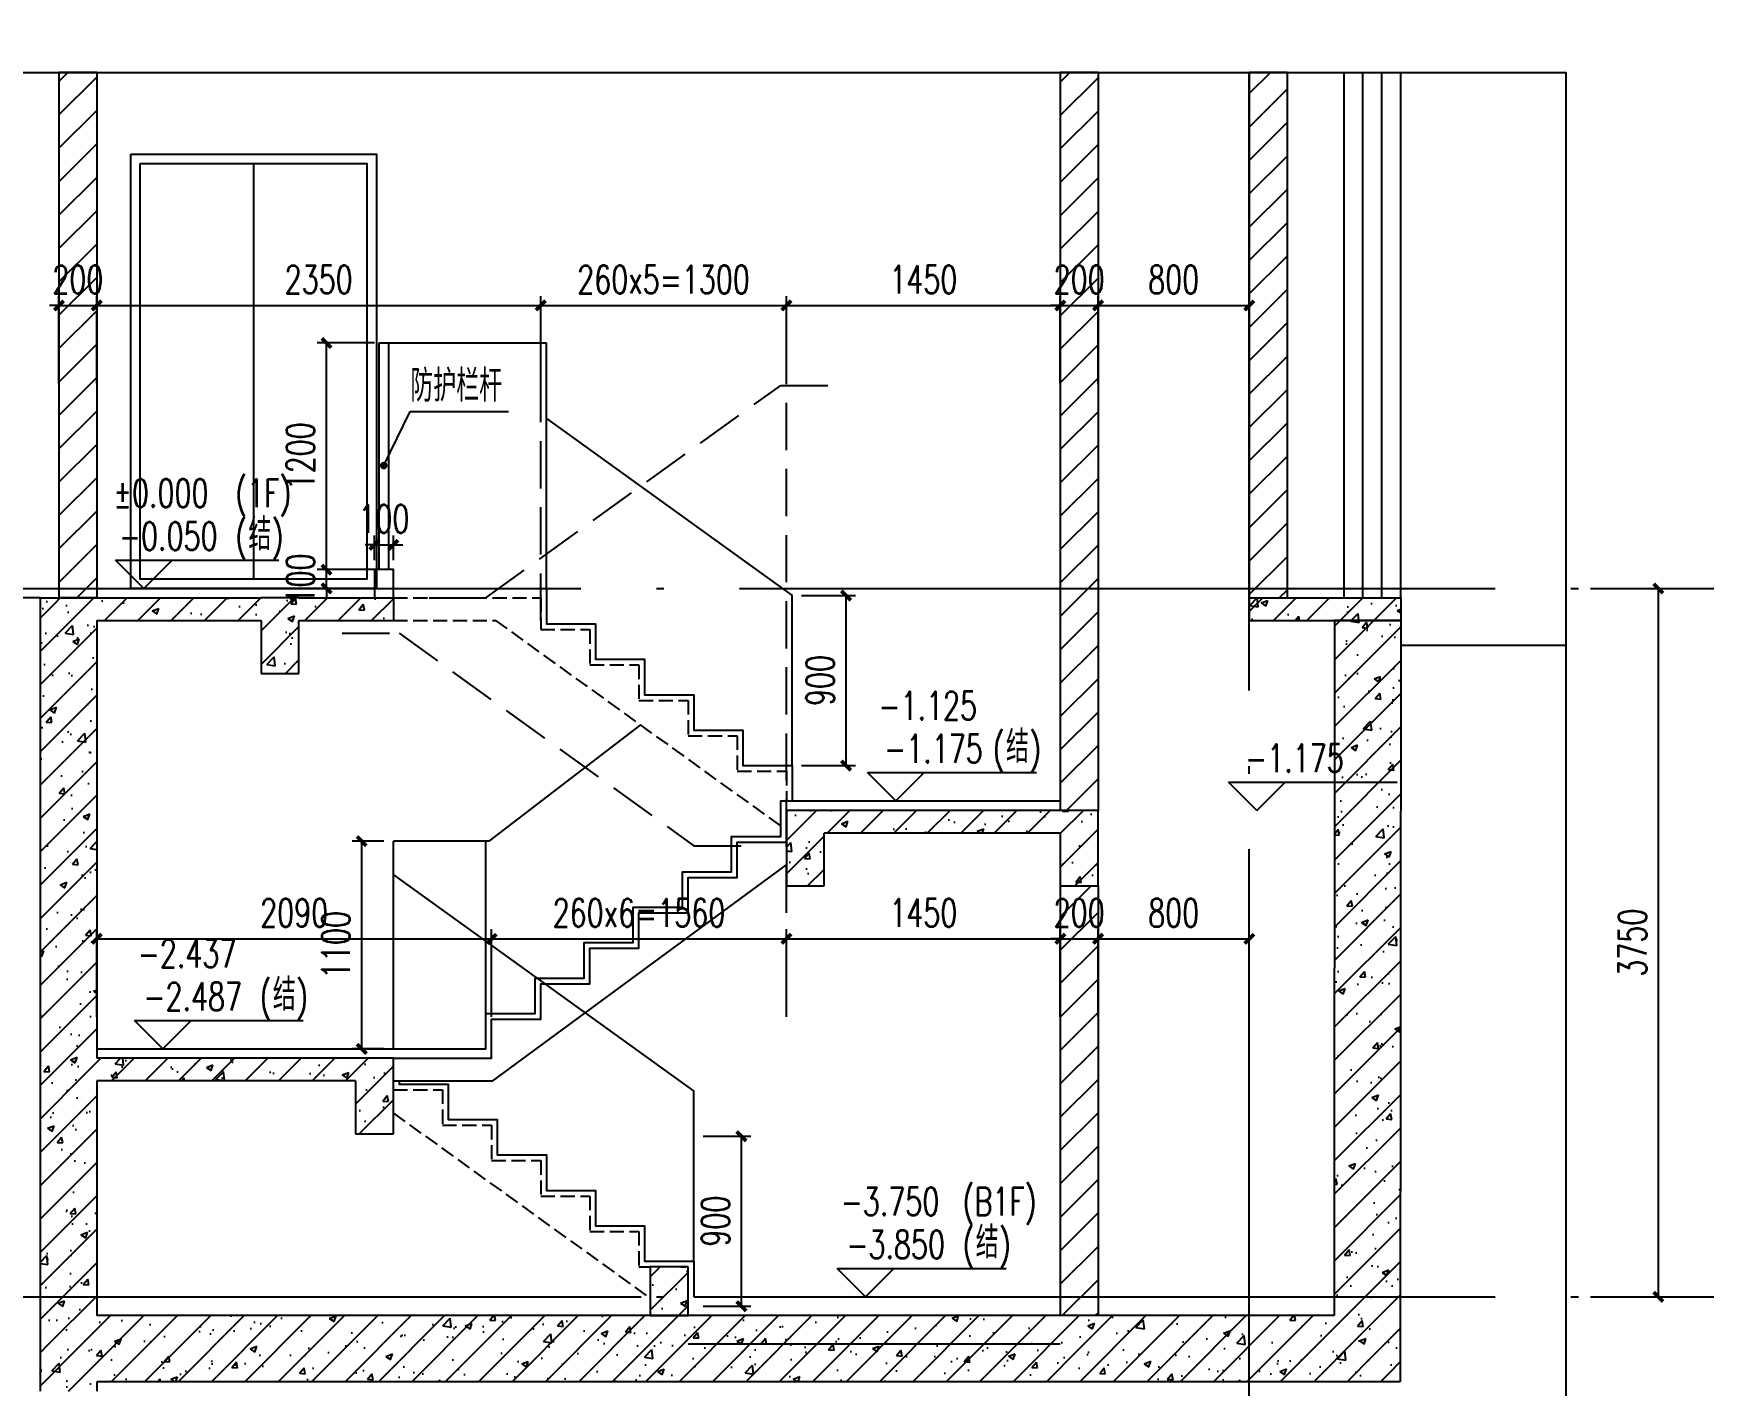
# Model space of a CAD drawing. Extents: x -222544 to -13848, y -31368 to 85559.
# Drawn here: x -31005 to -22165, y -27078 to -19918 of the extents above; entities that cross this region are included whole.
import ezdxf
from ezdxf.xclip import XClip

# ---------------------------------------------------------------- set-up
doc = ezdxf.new("R2010")
doc.units = 0
doc.header["$LTSCALE"] = 1000
doc.header["$MEASUREMENT"] = 0
doc.header["$XCLIPFRAME"] = 0
for name, pattern in [('10平面$0$DASH', [0.35, 0.25, -0.1]), ('10平面$0$DOTE', [2.42, 2, -0.2, 0.02, -0.2]), ('DASH', [0.35, 0.25, -0.1]), ('DOTE', [2.42, 2, -0.2, 0.02, -0.2])]:
    doc.linetypes.add(name, pattern=pattern)
doc.layers.get('Defpoints').update_dxf_attribs({"color": 210})
for name, color, linetype in [('10平面$0$A-AXIS-DOTE', 14, '10平面$0$DOTE'), ('10平面$0$A-AXIS-DP', 126, 'Continuous'), ('10平面$0$A-HATCH-2', 251, 'Continuous'), ('10平面$0$AS-WALL', 40, 'Continuous'), ('A-AXIS-D', 1, 'Continuous'), ('A-AXIS-DOTE', 14, 'DOTE'), ('A-AXIS-DP', 126, 'Continuous'), ('A-COLS', 6, 'Continuous'), ('A-HATCH-2', 251, 'Continuous'), ('A-HRAIL', 173, 'Continuous'), ('A-SFCE', 30, 'Continuous'), ('A-WINDOW', 140, 'Continuous'), ('AS-COLN', 6, 'Continuous'), ('AS-WALL', 40, 'Continuous'), ('DIM_ELEV', 3, 'Continuous'), ('DIM_SYMB', 3, 'Continuous'), ('PUB_HATCH', 8, 'Continuous'), ('PUB_TEXT', 7, 'Continuous'), ('S_STAIR', 9, 'Continuous'), ('建-墙-填充', 8, 'Continuous')]:
    doc.layers.add(name, color=color, linetype=linetype)
doc.styles.add('_TCH_DIM', font='SIMPLEX', dxfattribs={"bigfont": 'GBCBIG'})
doc.styles.add('_TCH_DIM_T3', font='SIMPLEX', dxfattribs={"width": 0.705882, "bigfont": 'GBCBIG'})
doc.dimstyles.new('_TCH_ARCH&&50', dxfattribs={"dimtxt": 148.75, "dimasz": 50, "dimexe": 50, "dimexo": 50, "dimgap": 63.125, "dimtad": 1, "dimdec": 0, "dimzin": 0, "dimdsep": 46, "dimtxsty": '_TCH_DIM_T3', "dimblk": 'ARCHTICK', "dimcen": 0.09, "dimclrt": 7, "dimazin": 2, "dimtfac": 1, "dimtdec": 0, "dimtix": 1, "dimtmove": 2, "dimatfit": 3, "dimfxl": 0, "dimtolj": 1, "dimtzin": 0, "dimarcsym": 0})
pattern_1 = [(45, (0, 0), (-88.38835, 88.38835), []), (50, (0, 0), (358.63, -31.376), [37.5, -412.5]), (355, (0, 0), (-69.3757, 376.096), [30, -330]), (100.4514, (29.9, -2.6), (289.2547, 344.7198), [31.87, -350.571]), (46.1842, (0, 100), (533.6205, -82.7595), [56.25, -618.75]), (96.6356, (44.47, 93.1), (467.3314, 487.059), [47.805, -525.8565]), (351.1842, (0, 100), (467.331, 487.059), [45, -495]), (21, (50, 75), (298.4535, -201.3094), [37.5, -412.5]), (326, (50, 75), (121.6577, 362.575), [30, -330]), (71.4514, (74.87, 58.22), (420.1113, 161.2652), [31.87, -350.571]), (37.5, (0, 0), (6.07993, 166.44693), [0, -326, 0, -335, 0, -331.25]), (7.5, (0, 0), (131.5348, 197.20586), [0, -191, 0, -318.5, 0, -126.25]), (327.5, (-111.5, 0), (266.9112, -11.27744), [0, -125, 0, -390, 0, -517.5]), (317.5, (-161.5, 0), (291.5931, 50.0525), [0, -162.5, 0, -259, 0, -367.5])]
pattern_2 = [(45, (0, 89.76), (-88.3884, 88.3884), [])]

# ---------------------------------------------------------------- blocks, each defined once
blk = doc.blocks.new('10平面$0$dote')
at = {"layer": '10平面$0$A-AXIS-DOTE'}
blk.add_line((-6217.8, -68993.9), (-6217.8, 36662.3), dxfattribs=at)
blk = doc.blocks.new('10平面$0$3243243')
at = {"layer": '10平面$0$A-HATCH-2', "linetype": '10平面$0$DASH'}
for p, q in [((-226604.2, 741520), (-226604.2, 832220)), ((-226104.2, 741520), (-226104.2, 832220))]:
    blk.add_line(p, q, dxfattribs=at)
blk = doc.blocks.new('10平面')
at = {"layer": '10平面$0$A-AXIS-DP'}
blk.add_blockref('10平面$0$3243243', (0, 0), dxfattribs=at)
at = {"layer": '10平面$0$AS-WALL'}
blk.add_blockref('10平面$0$dote', (-220736.4, 804820), dxfattribs=at)
blk = doc.blocks.new('w43243')
at = {"layer": 'A-HATCH-2'}
blk.add_line((41219.5, -27266.1), (41219.5, -29466.1), dxfattribs=at)
for points in [[(40569.5, -27216.1), (41869.5, -27216.1), (41869.5, -29516.1), (40569.5, -29516.1)], [(40619.5, -27266.1), (41819.5, -27266.1), (41819.5, -29466.1), (40619.5, -29466.1)]]:
    blk.add_lwpolyline(points, close=True, dxfattribs=at)
blk = doc.blocks.new('_ArchTick')
at = {"color": 0, "linetype": 'ByBlock', "const_width": 0.4}
blk.add_lwpolyline([(-0.5, -0.5), (0.5, 0.5)], dxfattribs=at)
blk = doc.blocks.new('*D212')
at = {"layer": 'A-AXIS-DP', "color": 0, "lineweight": -2, "transparency": 16777216}
for p, q in [((-29199.5, -22625.9), (-29249.5, -22625.9)), ((-29199.5, -22707.1), (-29199.5, -22575.9)), ((-29199.5, -22625.9), (-29099.5, -22625.9)), ((-29099.5, -22707.1), (-29099.5, -22575.9)), ((-29099.5, -22625.9), (-29049.5, -22625.9))]:
    blk.add_line(p, q, dxfattribs=at)
at = {"layer": 'Defpoints', "color": 0, "transparency": 16777216}
for p in [(-29099.5, -22625.9), (-29199.5, -22757.1), (-29099.5, -22757.1)]:
    blk.add_point(p, dxfattribs=at)
at = {"layer": 'A-AXIS-DP', "color": 0, "lineweight": -2, "transparency": 16777216, "xscale": 50, "yscale": 50, "zscale": 50}
blk.add_blockref('_ArchTick', (-29199.5, -22625.9), dxfattribs=at)
at = {"layer": 'A-AXIS-DP', "color": 0, "lineweight": -2, "transparency": 16777216, "xscale": 50, "yscale": 50, "zscale": 50, "rotation": 180}
blk.add_blockref('_ArchTick', (-29099.5, -22625.9), dxfattribs=at)
at = {"layer": 'A-AXIS-DP', "color": 7, "transparency": 16777216, "insert": (-29149.5, -22488.4), "char_height": 148.75, "attachment_point": 5, "style": '_TCH_DIM_T3'}
blk.add_mtext('\\A1;100', dxfattribs=at)
blk = doc.blocks.new('*D213')
at = {"layer": 'A-AXIS-DP', "color": 0, "lineweight": -2, "transparency": 16777216}
for p, q in [((-29453.1, -22757.1), (-29453.1, -22707.1)), ((-29199.5, -22757.1), (-29503.1, -22757.1)), ((-29453.1, -22857.1), (-29453.1, -22757.1)), ((-29199.5, -22857.1), (-29503.1, -22857.1)), ((-29453.1, -22857.1), (-29453.1, -22907.1))]:
    blk.add_line(p, q, dxfattribs=at)
at = {"layer": 'Defpoints', "color": 0, "transparency": 16777216}
for p in [(-29453.1, -22757.1), (-29149.5, -22757.1), (-29149.5, -22857.1)]:
    blk.add_point(p, dxfattribs=at)
at = {"layer": 'A-AXIS-DP', "color": 0, "lineweight": -2, "transparency": 16777216, "xscale": 50, "yscale": 50, "zscale": 50}
for p, rotation in [((-29453.1, -22757.1), 270), ((-29453.1, -22857.1), 90)]:
    blk.add_blockref('_ArchTick', p, dxfattribs=dict(at, rotation=rotation))
at = {"layer": 'A-AXIS-DP', "color": 7, "transparency": 16777216, "insert": (-29590.6, -22807.1), "char_height": 148.75, "attachment_point": 5, "rotation": 90, "style": '_TCH_DIM_T3'}
blk.add_mtext('\\A1;100', dxfattribs=at)
blk = doc.blocks.new('*D214')
at = {"layer": 'A-AXIS-DP', "color": 0, "lineweight": -2, "transparency": 16777216}
for p, q in [((-29199.5, -21557.1), (-29503.1, -21557.1)), ((-29453.1, -22757.1), (-29453.1, -21557.1)), ((-29199.5, -22757.1), (-29503.1, -22757.1))]:
    blk.add_line(p, q, dxfattribs=at)
at = {"layer": 'Defpoints', "color": 0, "transparency": 16777216}
for p in [(-29453.1, -21557.1), (-29149.5, -21557.1), (-29149.5, -22757.1)]:
    blk.add_point(p, dxfattribs=at)
at = {"layer": 'A-AXIS-DP', "color": 0, "lineweight": -2, "transparency": 16777216, "xscale": 50, "yscale": 50, "zscale": 50}
for p, rotation in [((-29453.1, -21557.1), 90), ((-29453.1, -22757.1), 270)]:
    blk.add_blockref('_ArchTick', p, dxfattribs=dict(at, rotation=rotation))
at = {"layer": 'A-AXIS-DP', "color": 7, "transparency": 16777216, "insert": (-29590.6, -22157.1), "char_height": 148.75, "attachment_point": 5, "rotation": 90, "style": '_TCH_DIM_T3'}
blk.add_mtext('\\A1;1200', dxfattribs=at)
blk = doc.blocks.new('*D527')
at = {"layer": 'A-AXIS-D', "color": 0, "lineweight": -2, "transparency": 16777216}
for p, q in [((-22763.3, -22857.1), (-22354.3, -22857.1)), ((-22404.3, -26607.1), (-22404.3, -22857.1)), ((-22763.3, -26607.1), (-22354.3, -26607.1))]:
    blk.add_line(p, q, dxfattribs=at)
at = {"layer": 'Defpoints', "color": 0, "transparency": 16777216}
for p in [(-22813.3, -22857.1), (-22404.3, -22857.1), (-22813.3, -26607.1)]:
    blk.add_point(p, dxfattribs=at)
at = {"layer": 'A-AXIS-D', "color": 0, "lineweight": -2, "transparency": 16777216, "xscale": 50, "yscale": 50, "zscale": 50}
for p, rotation in [((-22404.3, -22857.1), 90), ((-22404.3, -26607.1), 270)]:
    blk.add_blockref('_ArchTick', p, dxfattribs=dict(at, rotation=rotation))
at = {"layer": 'A-AXIS-D', "color": 7, "transparency": 16777216, "insert": (-22541.8, -24732.1), "char_height": 148.75, "attachment_point": 5, "rotation": 90, "style": '_TCH_DIM_T3'}
blk.add_mtext('\\A1;3750', dxfattribs=at)
blk = doc.blocks.new('*D534')
at = {"layer": 'A-AXIS-DP', "color": 0, "lineweight": -2, "transparency": 16777216}
for p, q in [((-26939.5, -22894.6), (-26653.4, -22894.6)), ((-26703.4, -23794.6), (-26703.4, -22894.6)), ((-26939.5, -23794.6), (-26653.4, -23794.6))]:
    blk.add_line(p, q, dxfattribs=at)
at = {"layer": 'Defpoints', "color": 0, "transparency": 16777216}
for p in [(-26989.5, -22894.6), (-26703.4, -22894.6), (-26989.5, -23794.6)]:
    blk.add_point(p, dxfattribs=at)
at = {"layer": 'A-AXIS-DP', "color": 0, "lineweight": -2, "transparency": 16777216, "xscale": 50, "yscale": 50, "zscale": 50}
for p, rotation in [((-26703.4, -22894.6), 90), ((-26703.4, -23794.6), 270)]:
    blk.add_blockref('_ArchTick', p, dxfattribs=dict(at, rotation=rotation))
at = {"layer": 'A-AXIS-DP', "color": 7, "transparency": 16777216, "insert": (-26840.9, -23344.6), "char_height": 148.75, "attachment_point": 5, "rotation": 90, "style": '_TCH_DIM_T3'}
blk.add_mtext('\\A1;900', dxfattribs=at)
blk = doc.blocks.new('*D535')
at = {"layer": 'A-AXIS-DP', "color": 0, "lineweight": -2, "transparency": 16777216}
for p, q in [((-29149.5, -24194.6), (-29316.8, -24194.6)), ((-29266.8, -25294.6), (-29266.8, -24194.6)), ((-29149.5, -25294.6), (-29316.8, -25294.6))]:
    blk.add_line(p, q, dxfattribs=at)
at = {"layer": 'Defpoints', "color": 0, "transparency": 16777216}
for p in [(-29266.8, -24194.6), (-29099.5, -24194.6), (-29099.5, -25294.6)]:
    blk.add_point(p, dxfattribs=at)
at = {"layer": 'A-AXIS-DP', "color": 0, "lineweight": -2, "transparency": 16777216, "xscale": 50, "yscale": 50, "zscale": 50}
for p, rotation in [((-29266.8, -24194.6), 90), ((-29266.8, -25294.6), 270)]:
    blk.add_blockref('_ArchTick', p, dxfattribs=dict(at, rotation=rotation))
at = {"layer": 'A-AXIS-DP', "color": 7, "transparency": 16777216, "insert": (-29404.3, -24744.6), "char_height": 148.75, "attachment_point": 5, "rotation": 90, "style": '_TCH_DIM_T3'}
blk.add_mtext('\\A1;1100', dxfattribs=at)
blk = doc.blocks.new('*D536')
at = {"layer": 'A-AXIS-DP', "color": 0, "lineweight": -2, "transparency": 16777216}
for p, q in [((-27459.5, -25757.1), (-27206.9, -25757.1)), ((-27256.9, -26657.1), (-27256.9, -25757.1)), ((-27459.5, -26657.1), (-27206.9, -26657.1))]:
    blk.add_line(p, q, dxfattribs=at)
at = {"layer": 'Defpoints', "color": 0, "transparency": 16777216}
for p in [(-27509.5, -25757.1), (-27256.9, -25757.1), (-27509.5, -26657.1)]:
    blk.add_point(p, dxfattribs=at)
at = {"layer": 'A-AXIS-DP', "color": 0, "lineweight": -2, "transparency": 16777216, "xscale": 50, "yscale": 50, "zscale": 50}
for p, rotation in [((-27256.9, -25757.1), 90), ((-27256.9, -26657.1), 270)]:
    blk.add_blockref('_ArchTick', p, dxfattribs=dict(at, rotation=rotation))
at = {"layer": 'A-AXIS-DP', "color": 7, "transparency": 16777216, "insert": (-27394.4, -26207.1), "char_height": 148.75, "attachment_point": 5, "rotation": 90, "style": '_TCH_DIM_T3'}
blk.add_mtext('\\A1;900', dxfattribs=at)
blk = doc.blocks.new('*D542')
at = {"layer": 'A-AXIS-DP', "color": 0, "lineweight": -2, "transparency": 16777216}
for p, q in [((-25369.5, -25125), (-25369.5, -24661.8)), ((-24569.5, -25125), (-24569.5, -24661.8)), ((-25369.5, -24711.8), (-24569.5, -24711.8))]:
    blk.add_line(p, q, dxfattribs=at)
at = {"layer": 'Defpoints', "color": 0, "transparency": 16777216}
for p in [(-24569.5, -24711.8), (-25369.5, -25175), (-24569.5, -25175)]:
    blk.add_point(p, dxfattribs=at)
at = {"layer": 'A-AXIS-DP', "color": 0, "lineweight": -2, "transparency": 16777216, "xscale": 50, "yscale": 50, "zscale": 50, "rotation": 180}
blk.add_blockref('_ArchTick', (-25369.5, -24711.8), dxfattribs=at)
at = {"layer": 'A-AXIS-DP', "color": 0, "lineweight": -2, "transparency": 16777216, "xscale": 50, "yscale": 50, "zscale": 50}
blk.add_blockref('_ArchTick', (-24569.5, -24711.8), dxfattribs=at)
at = {"layer": 'A-AXIS-DP', "color": 7, "transparency": 16777216, "insert": (-24969.5, -24574.3), "char_height": 148.75, "attachment_point": 5, "style": '_TCH_DIM_T3'}
blk.add_mtext('\\A1;800', dxfattribs=at)
blk = doc.blocks.new('*D543')
at = {"layer": 'A-AXIS-DP', "color": 0, "lineweight": -2, "transparency": 16777216}
for p, q in [((-25569.5, -25125), (-25569.5, -24661.8)), ((-25369.5, -25125), (-25369.5, -24661.8)), ((-25569.5, -24711.8), (-25619.5, -24711.8)), ((-25569.5, -24711.8), (-25369.5, -24711.8)), ((-25369.5, -24711.8), (-25319.5, -24711.8))]:
    blk.add_line(p, q, dxfattribs=at)
at = {"layer": 'Defpoints', "color": 0, "transparency": 16777216}
for p in [(-25369.5, -24711.8), (-25569.5, -25175), (-25369.5, -25175)]:
    blk.add_point(p, dxfattribs=at)
at = {"layer": 'A-AXIS-DP', "color": 0, "lineweight": -2, "transparency": 16777216, "xscale": 50, "yscale": 50, "zscale": 50}
blk.add_blockref('_ArchTick', (-25569.5, -24711.8), dxfattribs=at)
at = {"layer": 'A-AXIS-DP', "color": 0, "lineweight": -2, "transparency": 16777216, "xscale": 50, "yscale": 50, "zscale": 50, "rotation": 180}
blk.add_blockref('_ArchTick', (-25369.5, -24711.8), dxfattribs=at)
at = {"layer": 'A-AXIS-DP', "color": 7, "transparency": 16777216, "insert": (-25469.5, -24574.3), "char_height": 148.75, "attachment_point": 5, "style": '_TCH_DIM_T3'}
blk.add_mtext('\\A1;200', dxfattribs=at)
blk = doc.blocks.new('*D544')
at = {"layer": 'A-AXIS-DP', "color": 0, "lineweight": -2, "transparency": 16777216}
for p, q in [((-27019.5, -25125), (-27019.5, -24661.8)), ((-25569.5, -25125), (-25569.5, -24661.8)), ((-27019.5, -24711.8), (-25569.5, -24711.8))]:
    blk.add_line(p, q, dxfattribs=at)
at = {"layer": 'Defpoints', "color": 0, "transparency": 16777216}
for p in [(-25569.5, -24711.8), (-27019.5, -25175), (-25569.5, -25175)]:
    blk.add_point(p, dxfattribs=at)
at = {"layer": 'A-AXIS-DP', "color": 0, "lineweight": -2, "transparency": 16777216, "xscale": 50, "yscale": 50, "zscale": 50, "rotation": 180}
blk.add_blockref('_ArchTick', (-27019.5, -24711.8), dxfattribs=at)
at = {"layer": 'A-AXIS-DP', "color": 0, "lineweight": -2, "transparency": 16777216, "xscale": 50, "yscale": 50, "zscale": 50}
blk.add_blockref('_ArchTick', (-25569.5, -24711.8), dxfattribs=at)
at = {"layer": 'A-AXIS-DP', "color": 7, "transparency": 16777216, "insert": (-26294.5, -24574.3), "char_height": 148.75, "attachment_point": 5, "style": '_TCH_DIM_T3'}
blk.add_mtext('\\A1;1450', dxfattribs=at)
blk = doc.blocks.new('*D545')
at = {"layer": 'A-AXIS-DP', "color": 0, "lineweight": -2, "transparency": 16777216}
for p, q in [((-28579.5, -25125), (-28579.5, -24661.8)), ((-27019.5, -25125), (-27019.5, -24661.8)), ((-28579.5, -24711.8), (-27019.5, -24711.8))]:
    blk.add_line(p, q, dxfattribs=at)
at = {"layer": 'Defpoints', "color": 0, "transparency": 16777216}
for p in [(-27019.5, -24711.8), (-28579.5, -25175), (-27019.5, -25175)]:
    blk.add_point(p, dxfattribs=at)
at = {"layer": 'A-AXIS-DP', "color": 0, "lineweight": -2, "transparency": 16777216, "xscale": 50, "yscale": 50, "zscale": 50, "rotation": 180}
blk.add_blockref('_ArchTick', (-28579.5, -24711.8), dxfattribs=at)
at = {"layer": 'A-AXIS-DP', "color": 0, "lineweight": -2, "transparency": 16777216, "xscale": 50, "yscale": 50, "zscale": 50}
blk.add_blockref('_ArchTick', (-27019.5, -24711.8), dxfattribs=at)
at = {"layer": 'A-AXIS-DP', "color": 7, "transparency": 16777216, "insert": (-27799.5, -24574.3), "char_height": 148.75, "attachment_point": 5, "style": '_TCH_DIM_T3'}
blk.add_mtext('\\A1;260x6=1560', dxfattribs=at)
blk = doc.blocks.new('*D546')
at = {"layer": 'A-AXIS-DP', "color": 0, "lineweight": -2, "transparency": 16777216}
for p, q in [((-30669.5, -25125), (-30669.5, -24661.8)), ((-28579.5, -25125), (-28579.5, -24661.8)), ((-30669.5, -24711.8), (-28579.5, -24711.8))]:
    blk.add_line(p, q, dxfattribs=at)
at = {"layer": 'Defpoints', "color": 0, "transparency": 16777216}
for p in [(-28579.5, -24711.8), (-30669.5, -25175), (-28579.5, -25175)]:
    blk.add_point(p, dxfattribs=at)
at = {"layer": 'A-AXIS-DP', "color": 0, "lineweight": -2, "transparency": 16777216, "xscale": 50, "yscale": 50, "zscale": 50, "rotation": 180}
blk.add_blockref('_ArchTick', (-30669.5, -24711.8), dxfattribs=at)
at = {"layer": 'A-AXIS-DP', "color": 0, "lineweight": -2, "transparency": 16777216, "xscale": 50, "yscale": 50, "zscale": 50}
blk.add_blockref('_ArchTick', (-28579.5, -24711.8), dxfattribs=at)
at = {"layer": 'A-AXIS-DP', "color": 7, "transparency": 16777216, "insert": (-29624.5, -24574.3), "char_height": 148.75, "attachment_point": 5, "style": '_TCH_DIM_T3'}
blk.add_mtext('\\A1;2090', dxfattribs=at)
blk = doc.blocks.new('*D547')
at = {"layer": 'A-AXIS-DP', "color": 0, "lineweight": -2, "transparency": 16777216}
for p, q in [((-25369.5, -21771.7), (-25369.5, -21308.6)), ((-25369.5, -21358.6), (-24569.5, -21358.6)), ((-24569.5, -21771.7), (-24569.5, -21308.6))]:
    blk.add_line(p, q, dxfattribs=at)
at = {"layer": 'Defpoints', "color": 0, "transparency": 16777216}
for p in [(-24569.5, -21358.6), (-25369.5, -21821.7), (-24569.5, -21821.7)]:
    blk.add_point(p, dxfattribs=at)
at = {"layer": 'A-AXIS-DP', "color": 0, "lineweight": -2, "transparency": 16777216, "xscale": 50, "yscale": 50, "zscale": 50, "rotation": 180}
blk.add_blockref('_ArchTick', (-25369.5, -21358.6), dxfattribs=at)
at = {"layer": 'A-AXIS-DP', "color": 0, "lineweight": -2, "transparency": 16777216, "xscale": 50, "yscale": 50, "zscale": 50}
blk.add_blockref('_ArchTick', (-24569.5, -21358.6), dxfattribs=at)
at = {"layer": 'A-AXIS-DP', "color": 7, "transparency": 16777216, "insert": (-24969.5, -21221.1), "char_height": 148.75, "attachment_point": 5, "style": '_TCH_DIM_T3'}
blk.add_mtext('\\A1;800', dxfattribs=at)
blk = doc.blocks.new('*D548')
at = {"layer": 'A-AXIS-DP', "color": 0, "lineweight": -2, "transparency": 16777216}
for p, q in [((-25569.5, -21358.6), (-25619.5, -21358.6)), ((-25569.5, -21771.7), (-25569.5, -21308.6)), ((-25569.5, -21358.6), (-25369.5, -21358.6)), ((-25369.5, -21771.7), (-25369.5, -21308.6)), ((-25369.5, -21358.6), (-25319.5, -21358.6))]:
    blk.add_line(p, q, dxfattribs=at)
at = {"layer": 'Defpoints', "color": 0, "transparency": 16777216}
for p in [(-25369.5, -21358.6), (-25569.5, -21821.7), (-25369.5, -21821.7)]:
    blk.add_point(p, dxfattribs=at)
at = {"layer": 'A-AXIS-DP', "color": 0, "lineweight": -2, "transparency": 16777216, "xscale": 50, "yscale": 50, "zscale": 50}
blk.add_blockref('_ArchTick', (-25569.5, -21358.6), dxfattribs=at)
at = {"layer": 'A-AXIS-DP', "color": 0, "lineweight": -2, "transparency": 16777216, "xscale": 50, "yscale": 50, "zscale": 50, "rotation": 180}
blk.add_blockref('_ArchTick', (-25369.5, -21358.6), dxfattribs=at)
at = {"layer": 'A-AXIS-DP', "color": 7, "transparency": 16777216, "insert": (-25469.5, -21221.1), "char_height": 148.75, "attachment_point": 5, "style": '_TCH_DIM_T3'}
blk.add_mtext('\\A1;200', dxfattribs=at)
blk = doc.blocks.new('*D549')
at = {"layer": 'A-AXIS-DP', "color": 0, "lineweight": -2, "transparency": 16777216}
for p, q in [((-27019.5, -21771.7), (-27019.5, -21308.6)), ((-27019.5, -21358.6), (-25569.5, -21358.6)), ((-25569.5, -21771.7), (-25569.5, -21308.6))]:
    blk.add_line(p, q, dxfattribs=at)
at = {"layer": 'Defpoints', "color": 0, "transparency": 16777216}
for p in [(-25569.5, -21358.6), (-27019.5, -21821.7), (-25569.5, -21821.7)]:
    blk.add_point(p, dxfattribs=at)
at = {"layer": 'A-AXIS-DP', "color": 0, "lineweight": -2, "transparency": 16777216, "xscale": 50, "yscale": 50, "zscale": 50, "rotation": 180}
blk.add_blockref('_ArchTick', (-27019.5, -21358.6), dxfattribs=at)
at = {"layer": 'A-AXIS-DP', "color": 0, "lineweight": -2, "transparency": 16777216, "xscale": 50, "yscale": 50, "zscale": 50}
blk.add_blockref('_ArchTick', (-25569.5, -21358.6), dxfattribs=at)
at = {"layer": 'A-AXIS-DP', "color": 7, "transparency": 16777216, "insert": (-26294.5, -21221.1), "char_height": 148.75, "attachment_point": 5, "style": '_TCH_DIM_T3'}
blk.add_mtext('\\A1;1450', dxfattribs=at)
blk = doc.blocks.new('*D550')
at = {"layer": 'A-AXIS-DP', "color": 0, "lineweight": -2, "transparency": 16777216}
for p, q in [((-28319.5, -21771.7), (-28319.5, -21308.6)), ((-28319.5, -21358.6), (-27019.5, -21358.6)), ((-27019.5, -21771.7), (-27019.5, -21308.6))]:
    blk.add_line(p, q, dxfattribs=at)
at = {"layer": 'Defpoints', "color": 0, "transparency": 16777216}
for p in [(-27019.5, -21358.6), (-28319.5, -21821.7), (-27019.5, -21821.7)]:
    blk.add_point(p, dxfattribs=at)
at = {"layer": 'A-AXIS-DP', "color": 0, "lineweight": -2, "transparency": 16777216, "xscale": 50, "yscale": 50, "zscale": 50, "rotation": 180}
blk.add_blockref('_ArchTick', (-28319.5, -21358.6), dxfattribs=at)
at = {"layer": 'A-AXIS-DP', "color": 0, "lineweight": -2, "transparency": 16777216, "xscale": 50, "yscale": 50, "zscale": 50}
blk.add_blockref('_ArchTick', (-27019.5, -21358.6), dxfattribs=at)
at = {"layer": 'A-AXIS-DP', "color": 7, "transparency": 16777216, "insert": (-27669.5, -21221.1), "char_height": 148.75, "attachment_point": 5, "style": '_TCH_DIM_T3'}
blk.add_mtext('\\A1;260x5=1300', dxfattribs=at)
blk = doc.blocks.new('*D551')
at = {"layer": 'A-AXIS-DP', "color": 0, "lineweight": -2, "transparency": 16777216}
for p, q in [((-30669.5, -21771.7), (-30669.5, -21308.6)), ((-30669.5, -21358.6), (-28319.5, -21358.6)), ((-28319.5, -21771.7), (-28319.5, -21308.6))]:
    blk.add_line(p, q, dxfattribs=at)
at = {"layer": 'Defpoints', "color": 0, "transparency": 16777216}
for p in [(-28319.5, -21358.6), (-30669.5, -21821.7), (-28319.5, -21821.7)]:
    blk.add_point(p, dxfattribs=at)
at = {"layer": 'A-AXIS-DP', "color": 0, "lineweight": -2, "transparency": 16777216, "xscale": 50, "yscale": 50, "zscale": 50, "rotation": 180}
blk.add_blockref('_ArchTick', (-30669.5, -21358.6), dxfattribs=at)
at = {"layer": 'A-AXIS-DP', "color": 0, "lineweight": -2, "transparency": 16777216, "xscale": 50, "yscale": 50, "zscale": 50}
blk.add_blockref('_ArchTick', (-28319.5, -21358.6), dxfattribs=at)
at = {"layer": 'A-AXIS-DP', "color": 7, "transparency": 16777216, "insert": (-29494.5, -21221.1), "char_height": 148.75, "attachment_point": 5, "style": '_TCH_DIM_T3'}
blk.add_mtext('\\A1;2350', dxfattribs=at)
blk = doc.blocks.new('*D552')
at = {"layer": 'A-AXIS-DP', "color": 0, "lineweight": -2, "transparency": 16777216}
for p, q in [((-30869.5, -21358.6), (-30919.5, -21358.6)), ((-30869.5, -21771.7), (-30869.5, -21308.6)), ((-30869.5, -21358.6), (-30669.5, -21358.6)), ((-30669.5, -21771.7), (-30669.5, -21308.6)), ((-30669.5, -21358.6), (-30619.5, -21358.6))]:
    blk.add_line(p, q, dxfattribs=at)
at = {"layer": 'Defpoints', "color": 0, "transparency": 16777216}
for p in [(-30669.5, -21358.6), (-30869.5, -21821.7), (-30669.5, -21821.7)]:
    blk.add_point(p, dxfattribs=at)
at = {"layer": 'A-AXIS-DP', "color": 0, "lineweight": -2, "transparency": 16777216, "xscale": 50, "yscale": 50, "zscale": 50}
blk.add_blockref('_ArchTick', (-30869.5, -21358.6), dxfattribs=at)
at = {"layer": 'A-AXIS-DP', "color": 0, "lineweight": -2, "transparency": 16777216, "xscale": 50, "yscale": 50, "zscale": 50, "rotation": 180}
blk.add_blockref('_ArchTick', (-30669.5, -21358.6), dxfattribs=at)
at = {"layer": 'A-AXIS-DP', "color": 7, "transparency": 16777216, "insert": (-30769.5, -21221.1), "char_height": 148.75, "attachment_point": 5, "style": '_TCH_DIM_T3'}
blk.add_mtext('\\A1;200', dxfattribs=at)

msp = doc.modelspace()

# ---------------------------------------------------------------- hatches: boundary and pattern name
at = {"layer": 'PUB_HATCH'}
h = msp.add_hatch(dxfattribs=at)
h.set_pattern_fill('钢筋混凝土', color=256, scale=50, style=0)
h.set_pattern_definition(pattern_1)
h.paths.add_polyline_path([(-29799.5, -23027.1), (-29799.5, -22907.1), (-30969.5, -22907.1), (-30669.5, -23027.1)])
h = msp.add_hatch(dxfattribs=at)
h.set_pattern_fill('钢筋混凝土', color=256, scale=50, style=0)
h.set_pattern_definition(pattern_1)
h.paths.add_polyline_path([(-29599.5, -23307.1), (-29599.5, -22907.1), (-29799.5, -22907.1), (-29799.5, -23307.1)])
h = msp.add_hatch(dxfattribs=at)
h.set_pattern_fill('钢筋混凝土', color=256, scale=50, style=0)
h.set_pattern_definition(pattern_1)
h.paths.add_polyline_path([(-29599.5, -22907.1), (-29599.5, -23027.1), (-29099.5, -23027.1), (-29099.5, -22907.1)])
h = msp.add_hatch(dxfattribs=at)
h.set_pattern_fill('钢筋混凝土', color=256, scale=50, style=0)
h.set_pattern_definition(pattern_1)
h.paths.add_polyline_path([(-24569.5, -23027.1), (-24469.5, -23027.2), (-24469.5, -22907.2), (-24569.5, -22907.1)])
h = msp.add_hatch(dxfattribs=at)
h.set_pattern_fill('钢筋混凝土', color=256, scale=50, style=0)
h.set_pattern_definition(pattern_1)
h.paths.add_polyline_path([(-24469.5, -22907.2), (-24469.5, -23027.2), (-23768.1, -23027.3), (-23768.1, -22907.3)])
h = msp.add_hatch(dxfattribs=at)
h.set_pattern_fill('钢筋混凝土', color=256, scale=50, style=0)
h.set_pattern_definition(pattern_1)
h.paths.add_polyline_path([(-26819.5, -24432.1), (-26819.5, -24032.1), (-27019.5, -24032.1), (-27019.5, -24432.1)])
h = msp.add_hatch(dxfattribs=at)
h.set_pattern_fill('钢筋混凝土', color=256, scale=50, style=0)
h.set_pattern_definition(pattern_1)
h.paths.add_polyline_path([(-26819.5, -24032.1), (-26819.5, -24152.1), (-25569.5, -24152.1), (-25569.5, -24032.1)])
h = msp.add_hatch(dxfattribs=at)
h.set_pattern_fill('钢筋混凝土', color=256, scale=50, style=0)
h.set_pattern_definition(pattern_1)
h.paths.add_polyline_path([(-25369.5, -24432.1), (-25369.5, -24032.1), (-25569.5, -24032.1), (-25569.5, -24432.1)])
h = msp.add_hatch(dxfattribs=at)
h.set_pattern_fill('钢筋混凝土', color=256, scale=50, style=0)
h.set_pattern_definition(pattern_1)
h.paths.add_polyline_path([(-29299.5, -25464.1), (-29299.5, -25344.1), (-30669.5, -25344.1), (-30769.5, -25404.1), (-30669.5, -25464.1)])
h = msp.add_hatch(dxfattribs=at)
h.set_pattern_fill('钢筋混凝土', color=256, scale=50, style=0)
h.set_pattern_definition(pattern_1)
h.paths.add_polyline_path([(-29099.5, -25744.1), (-29099.5, -25344.1), (-29299.5, -25344.1), (-29299.5, -25744.1)])
h = msp.add_hatch(dxfattribs=at)
h.set_pattern_fill('钢筋混凝土', color=256, scale=50, style=0)
h.set_pattern_definition(pattern_1)
h.paths.add_polyline_path([(-27539.5, -26707.1), (-27539.5, -26449.1), (-27739.5, -26449.1), (-27739.5, -26707.1)])
at = {"layer": '建-墙-填充'}
h = msp.add_hatch(dxfattribs=at)
h.set_pattern_fill('普通砖', color=256, scale=50, style=0)
h.set_pattern_definition(pattern_2)
h.paths.add_polyline_path([(-30869.5, -20125.6), (-30869.5, -22907.1), (-30669.5, -22907.1), (-30669.5, -20125.6)])
h = msp.add_hatch(dxfattribs=at)
h.set_pattern_fill('普通砖', color=256, scale=50, style=0)
h.set_pattern_definition(pattern_2)
h.paths.add_polyline_path([(-25569.5, -24032.1), (-25369.5, -24032.1), (-25369.5, -20125.6), (-25569.5, -20125.6)])
h = msp.add_hatch(dxfattribs=at)
h.set_pattern_fill('普通砖', color=256, scale=50, style=0)
h.set_pattern_definition(pattern_2)
h.paths.add_polyline_path([(-24569.5, -20125.6), (-24569.5, -22907.1), (-24369.5, -22907.2), (-24369.5, -20125.6)])
h = msp.add_hatch(dxfattribs=at)
h.set_pattern_fill('钢筋混凝土', color=256, scale=50, style=0)
h.set_pattern_definition(pattern_1)
h.paths.add_polyline_path([(-30669.5, -23027.1), (-30969.5, -22907.1), (-30969.5, -25404.1), (-30769.5, -25404.1), (-30669.5, -25344.1)])
h = msp.add_hatch(dxfattribs=at)
h.set_pattern_fill('钢筋混凝土', color=256, scale=50, style=0)
h.set_pattern_definition(pattern_1)
h.paths.add_polyline_path([(-24118.1, -23027.1), (-24120.5, -26707.1), (-23770.7, -27057.1), (-23768.1, -23027.4)])
h = msp.add_hatch(dxfattribs=at)
h.set_pattern_fill('普通砖', color=256, scale=50, style=0)
h.set_pattern_definition(pattern_2)
h.paths.add_polyline_path([(-25369.5, -24432.1), (-25569.5, -24432.1), (-25569.5, -26707.1), (-25369.5, -26707.1)])
h = msp.add_hatch(dxfattribs=at)
h.set_pattern_fill('钢筋混凝土', color=256, scale=50, style=0)
h.set_pattern_definition(pattern_1)
h.paths.add_polyline_path([(-30769.5, -25404.1), (-30969.5, -25404.1), (-30969.5, -26857.1), (-30769.5, -26873.8), (-30669.5, -26707.1), (-30669.5, -25464.1)])
h = msp.add_hatch(dxfattribs=at)
h.set_pattern_fill('钢筋混凝土', color=256, scale=50, style=0)
h.set_pattern_definition(pattern_1)
h.paths.add_polyline_path([(-25469.5, -27057.1), (-25469.5, -26707.1), (-30669.5, -26707.1), (-30769.5, -26873.8), (-30669.5, -27057.1)])
h = msp.add_hatch(dxfattribs=at)
h.set_pattern_fill('钢筋混凝土', color=256, scale=50, style=0)
h.set_pattern_definition(pattern_1)
h.paths.add_polyline_path([(-23770.7, -27057.1), (-24120.5, -26707.1), (-25469.5, -26707.1), (-25469.5, -27057.1)])
h = msp.add_hatch(dxfattribs=at)
h.set_pattern_fill('钢筋混凝土', color=256, scale=50, style=0)
h.set_pattern_definition(pattern_1)
h.paths.add_polyline_path([(-30769.5, -26873.8), (-30969.5, -26857.1), (-30969.5, -27107.1), (-30669.5, -27107.1), (-30669.5, -27057.1)])

# ---------------------------------------------------------------- linework, layer by layer
at = {"layer": 'A-AXIS-DOTE', "ltscale": 2}
for p, q in [((-32107.6, -22857.1), (-20881.7, -22857.1)), ((-32107.6, -26607.1), (-20881.7, -26607.1))]:
    msp.add_line(p, q, dxfattribs=at)
msp.add_lwpolyline([(-24569.5, -28238), (-24569.5, -20125.6)], dxfattribs=at)
at = {"layer": 'A-AXIS-DP', "linetype": 'DASH'}
for p, q in [((-28319.5, -23027.1), (-28319.5, -21771.7)), ((-27019.5, -24924.5), (-27019.5, -21771.7))]:
    msp.add_line(p, q, dxfattribs=at)
at = {"layer": 'A-COLS'}
for p, q in [((-29599.5, -22907.1), (-29799.5, -22907.1)), ((-29799.5, -23027.1), (-29799.5, -23307.1)), ((-29599.5, -23307.1), (-29599.5, -23027.1)), ((-29799.5, -23307.1), (-29599.5, -23307.1)), ((-26819.5, -24032.1), (-27019.5, -24032.1)), ((-27019.5, -24032.1), (-27019.5, -24432.1)), ((-25369.5, -24032.1), (-25569.5, -24032.1)), ((-25369.5, -24432.1), (-25369.5, -24032.1)), ((-26819.5, -24432.1), (-26819.5, -24152.1)), ((-25569.5, -24152.1), (-25569.5, -24432.1)), ((-28573.8, -25464.6), (-27019.5, -24319.8)), ((-27019.5, -24432.1), (-26819.5, -24432.1)), ((-25569.5, -24432.1), (-25369.5, -24432.1)), ((-29099.5, -25344.1), (-29299.5, -25344.1)), ((-29099.5, -25744.1), (-29099.5, -25344.1)), ((-29299.5, -25464.1), (-29299.5, -25744.1)), ((-29099.5, -25464.1), (-28573.8, -25464.1)), ((-29299.5, -25744.1), (-29099.5, -25744.1)), ((-27539.5, -26449.1), (-27739.5, -26449.1)), ((-27739.5, -26449.1), (-27739.5, -26707.1)), ((-27539.5, -26707.1), (-27539.5, -26449.1)), ((-27739.5, -26707.1), (-27539.5, -26707.1))]:
    msp.add_line(p, q, dxfattribs=at)
for points in [[(-29099.5, -22907.1), (-29099.5, -22857.1), (-29099.5, -22757.1), (-29199.5, -22757.1), (-29199.5, -22907.1)], [(-29099.5, -25344.6), (-28579.5, -25344.6), (-28579.5, -25137.1), (-28319.5, -25137.1), (-28319.5, -24949.6), (-28059.5, -24949.6), (-28059.5, -24762.1), (-27799.5, -24762.1), (-27799.5, -24574.6), (-27539.5, -24574.6), (-27539.5, -24387.1), (-27279.5, -24387.1), (-27279.5, -24199.6), (-27019.5, -24199.6)]]:
    msp.add_lwpolyline(points, dxfattribs=at)
at = {"layer": 'A-HRAIL'}
for p, q in [((-29125.3, -21557.1), (-28289.5, -21557.1)), ((-28289.5, -22857.1), (-28289.5, -21557.1)), ((-28289.5, -21957.1), (-26989.5, -22894.6)), ((-27792, -23578.3), (-28593.3, -24194.6)), ((-28593.3, -24194.6), (-29099.5, -24194.6)), ((-29099.5, -25294.6), (-29099.5, -24194.6)), ((-29099.5, -24372.5), (-27509.5, -25519.1))]:
    msp.add_line(p, q, dxfattribs=at)
msp.add_lwpolyline([(-29175.3, -21557.1), (-29125.3, -21557.1), (-29125.3, -22757.1), (-29175.3, -22757.1)], close=True, dxfattribs=at)
for points in [[(-26989.5, -23794.6), (-26989.5, -22894.6)], [(-28609.5, -25107.1), (-28609.5, -24194.6)], [(-27509.5, -26419.1), (-27509.5, -25519.1)]]:
    msp.add_lwpolyline(points, dxfattribs=at)
at = {"layer": 'A-SFCE'}
for p, q in [((-32107.6, -22857.1), (-30869.5, -22857.1)), ((-30669.5, -22857.1), (-29199.5, -22857.1)), ((-29099.5, -22857.1), (-28289.5, -22857.1)), ((-30969.5, -22907.1), (-32107.6, -22907.1)), ((-23768.1, -23157.1), (-22894.6, -23157.1)), ((-30669.5, -26607.1), (-27788.5, -26607.1)), ((-27509.5, -26607.1), (-25569.5, -26607.1)), ((-27539.5, -26857.1), (-25569.5, -26857.1))]:
    msp.add_line(p, q, dxfattribs=at)
for points in [[(-28289.5, -22857.1), (-28289.5, -23044.6), (-28029.5, -23044.6), (-28029.5, -23232.1), (-27769.5, -23232.1), (-27769.5, -23419.6), (-27509.5, -23419.6), (-27509.5, -23607.1), (-27249.5, -23607.1), (-27249.5, -23794.6), (-26989.5, -23794.6), (-26989.5, -23982.1), (-25569.5, -23982.1)], [(-30669.5, -25294.6), (-28609.5, -25294.6), (-28609.5, -25107.1), (-28349.5, -25107.1), (-28349.5, -24919.6), (-28089.5, -24919.6), (-28089.5, -24732.1), (-27829.5, -24732.1), (-27829.5, -24544.6), (-27569.5, -24544.6), (-27569.5, -24357.1), (-27309.5, -24357.1), (-27309.5, -24169.6), (-27049.5, -24169.6), (-27049.5, -23982.1), (-25629.5, -23982.1)], [(-29069.5, -25464.1), (-29069.5, -25481.6), (-28809.5, -25481.6), (-28809.5, -25669.1), (-28549.5, -25669.1), (-28549.5, -25856.6), (-28289.5, -25856.6), (-28289.5, -26044.1), (-28029.5, -26044.1), (-28029.5, -26231.6), (-27769.5, -26231.6), (-27769.5, -26419.1), (-27509.5, -26419.1), (-27509.5, -26607.1)]]:
    msp.add_lwpolyline(points, dxfattribs=at)
at = {"layer": 'A-WINDOW'}
for p, q in [((-24068.1, -22907.1), (-24068.1, -20125.6)), ((-23968.1, -22907.1), (-23968.1, -20125.6)), ((-23868.1, -22907.1), (-23868.1, -20125.6)), ((-23768.1, -22907.1), (-23768.1, -20125.6))]:
    msp.add_line(p, q, dxfattribs=at)
at = {"layer": 'A-WINDOW', "linetype": 'DASH'}
for points in [[(-28909.5, -22907.1), (-28609.5, -22907.1), (-27049.5, -21782.1), (-26749.5, -21782.1)], [(-29369.5, -23094.6), (-29069.5, -23094.6), (-27509.5, -24219.1), (-27209.5, -24219.1)]]:
    msp.add_lwpolyline(points, dxfattribs=at)
at = {"layer": 'AS-COLN'}
for p, q in [((-30969.5, -22907.1), (-30969.5, -25404.1)), ((-30969.5, -22907.1), (-29799.5, -22907.1)), ((-29599.5, -22907.1), (-29099.5, -22907.1)), ((-29099.5, -22907.1), (-29099.5, -23027.1)), ((-24569.5, -22907.1), (-24469.5, -22907.2)), ((-24569.5, -22907.1), (-24569.5, -23027.1)), ((-24469.5, -22907.2), (-23768.1, -22907.3)), ((-23768.1, -22907.3), (-23768.1, -23027.3)), ((-30669.5, -23027.1), (-30669.5, -25344.1)), ((-30669.5, -23027.1), (-29799.5, -23027.1)), ((-29599.5, -23027.1), (-29099.5, -23027.1)), ((-24569.5, -23027.1), (-24469.5, -23027.2)), ((-24469.5, -23027.2), (-23768.1, -23027.3)), ((-24118.1, -23027.1), (-24120.5, -26707.1)), ((-23768.1, -23027.4), (-24118.1, -23027.1)), ((-23768.1, -23027.4), (-23770.7, -27057.1)), ((-25569.5, -24032.1), (-26819.5, -24032.1)), ((-25569.5, -24152.1), (-26819.5, -24152.1)), ((-29299.5, -25344.1), (-30669.5, -25344.1)), ((-30969.5, -25404.1), (-30969.5, -26857.1)), ((-29299.5, -25464.1), (-30669.5, -25464.1)), ((-30669.5, -25464.1), (-30669.5, -26707.1)), ((-25469.5, -26707.1), (-30669.5, -26707.1)), ((-24120.5, -26707.1), (-25469.5, -26707.1)), ((-30969.5, -26857.1), (-30969.5, -27107.1)), ((-25469.5, -27057.1), (-30669.5, -27057.1)), ((-30669.5, -27057.1), (-30669.5, -27107.1)), ((-23770.7, -27057.1), (-25469.5, -27057.1))]:
    msp.add_line(p, q, dxfattribs=at)
at = {"layer": 'AS-WALL'}
for p, q in [((-30869.5, -20125.6), (-30869.5, -22907.1)), ((-30669.5, -20125.6), (-30869.5, -20125.6)), ((-30669.5, -20125.6), (-30669.5, -22907.1)), ((-25569.5, -20125.6), (-25569.5, -24032.1)), ((-25369.5, -20125.6), (-25569.5, -20125.6)), ((-25369.5, -20125.6), (-25369.5, -24032.1)), ((-24569.5, -20125.6), (-24569.5, -22907.1)), ((-24369.5, -20125.6), (-24569.5, -20125.6)), ((-24369.5, -20125.6), (-24369.5, -22907.2)), ((-30669.5, -22907.1), (-30869.5, -22907.1)), ((-25569.5, -24432.1), (-25569.5, -26707.1)), ((-25369.5, -24432.1), (-25369.5, -26707.1))]:
    msp.add_line(p, q, dxfattribs=at)
at = {"layer": 'DIM_ELEV'}
for p, q in [((-29150.3, -22206.3), (-29010, -21920.2)), ((-29010, -21920.2), (-28490, -21920.2)), ((-30419.5, -22857.1), (-30569.5, -22707.1)), ((-30569.5, -22707.1), (-29705.5, -22707.1)), ((-30419.5, -22857.1), (-30269.5, -22707.1)), ((-26440, -23982.1), (-26590, -23832.1)), ((-26590, -23832.1), (-25696, -23832.1)), ((-26440, -23982.1), (-26290, -23832.1)), ((-24530, -24032.1), (-24680, -23882.1)), ((-24680, -23882.1), (-23786, -23882.1)), ((-24530, -24032.1), (-24380, -23882.1)), ((-30320, -25294.6), (-30470, -25144.6)), ((-30470, -25144.6), (-29576, -25144.6)), ((-30320, -25294.6), (-30170, -25144.6)), ((-26600, -26607.1), (-26750, -26457.1)), ((-26750, -26457.1), (-25856, -26457.1)), ((-26600, -26607.1), (-26450, -26457.1)), ((-26950, -26607.1), (-26450, -26607.1))]:
    msp.add_line(p, q, dxfattribs=at)
at = {"layer": 'DIM_ELEV', "const_width": 20}
msp.add_lwpolyline([(-29154.7, -22215.3, 1), (-29145.9, -22197.4, 1)], format="xyb", close=True, dxfattribs=at)
at = {"layer": 'DIM_SYMB'}
msp.add_lwpolyline([(-32107.6, -20125.6), (-22894.6, -20125.6), (-22894.6, -27889.5), (-32107.6, -27889.5)], close=True, dxfattribs=at)
at = {"layer": 'S_STAIR', "linetype": 'DASH', "ltscale": 0.3}
for p, q in [((-29099.5, -23027.1), (-28556.3, -23027.1)), ((-27049.5, -24113.8), (-28556.3, -23027.1)), ((-29099.5, -25634.9), (-27739.5, -26615.7))]:
    msp.add_line(p, q, dxfattribs=at)
for points in [[(-29099.5, -22907.1), (-28319.5, -22907.1), (-28319.5, -23074.6), (-28059.5, -23074.6), (-28059.5, -23262.1), (-27799.5, -23262.1), (-27799.5, -23449.6), (-27539.5, -23449.6), (-27539.5, -23637.1), (-27279.5, -23637.1), (-27279.5, -23824.6), (-27019.5, -23824.6), (-27019.5, -23982.1)], [(-29099.5, -25511.6), (-29099.5, -25511.6), (-28839.5, -25511.6), (-28839.5, -25699.1), (-28579.5, -25699.1), (-28579.5, -25886.6), (-28319.5, -25886.6), (-28319.5, -26074.1), (-28059.5, -26074.1), (-28059.5, -26261.6), (-27799.5, -26261.6), (-27799.5, -26449.1), (-27739.5, -26449.1)]]:
    msp.add_lwpolyline(points, dxfattribs=at)

# ---------------------------------------------------------------- block references
at = {"layer": 'A-WINDOW'}
msp.add_blockref('w43243', (-71059, 6658.9), dxfattribs=at)
at = {"layer": 'DIM_SYMB'}
ref = msp.add_blockref('10平面', (199076.5, -794617.3), dxfattribs=at)
XClip(ref).set_block_clipping_path([(-232392.0561316109, 827085.1265105864), (-225852.3232791438, 833011.0461944257)])

# ---------------------------------------------------------------- texts
at = {"layer": 'PUB_TEXT', "style": '_TCH_DIM'}
for s, height, p in [('防护栏杆', 168.79, (-29009.8, -21867.7)), ('结', 168.8, (-29866.7, -22654.6)), ('结', 168.8, (-25857.2, -23779.6)), ('结', 168.8, (-29737.2, -25092.1)), ('结', 168.8, (-26017.2, -26404.6))]:
    msp.add_text(s, height=height, dxfattribs=at).set_placement(p)
at = {"layer": 'PUB_TEXT', "style": '_TCH_DIM', "width": 0.705882}
for s, height, p in [('(1F)', 148.75, (-29936.7, -22427.1)), ('%%P0.000', 148.75, (-30581.7, -22427.1)), ('-0.050', 148.75, (-30551.7, -22654.6)), ('(', 148.8, (-29936.7, -22654.6)), (')', 148.8, (-29743.8, -22654.6)), ('-1.125', 148.75, (-26532.2, -23552.1)), ('-1.175', 148.75, (-26502.2, -23779.6)), ('(', 148.8, (-25927.2, -23779.6)), (')', 148.8, (-25734.3, -23779.6)), ('-1.175', 148.75, (-24592.2, -23829.6)), ('-2.437', 148.75, (-30452.2, -24864.6)), ('(', 148.8, (-29807.2, -25092.1)), (')', 148.8, (-29614.3, -25092.1)), ('-2.487', 148.75, (-30422.2, -25092.1)), ('-3.750', 148.75, (-26732.2, -26177.1)), ('(B1F)', 148.75, (-26087.2, -26177.1)), ('(', 148.8, (-26087.2, -26404.6)), (')', 148.8, (-25894.3, -26404.6)), ('-3.850', 148.75, (-26702.2, -26404.6))]:
    msp.add_text(s, height=height, dxfattribs=at).set_placement(p)

# ---------------------------------------------------------------- dimensions: what is measured, and where the dimension line sits
at = {"layer": 'A-AXIS-D'}
dim = msp.add_aligned_dim(p1=(-22813.3, -26607.1), p2=(-22813.3, -22857.1), distance=-409, dimstyle='_TCH_ARCH&&50', dxfattribs=at)
dim.commit()
dim.dimension.update_dxf_attribs({"geometry": '*D527', "text_midpoint": (-22541.8, -24732.1)})
at = {"layer": 'A-AXIS-DP'}
for p1, p2, distance, picture, middle in [((-30869.5, -21821.7), (-30669.5, -21821.7), 463.1, '*D552', (-30769.5, -21221.1)), ((-30669.5, -21821.7), (-28319.5, -21821.7), 463.1, '*D551', (-29494.5, -21221.1)), ((-27019.5, -21821.7), (-25569.5, -21821.7), 463.1, '*D549', (-26294.5, -21221.1)), ((-25569.5, -21821.7), (-25369.5, -21821.7), 463.1, '*D548', (-25469.5, -21221.1)), ((-25369.5, -21821.7), (-24569.5, -21821.7), 463.1, '*D547', (-24969.5, -21221.1)), ((-29149.5, -22757.1), (-29149.5, -21557.1), 303.6, '*D214', (-29590.6, -22157.1)), ((-29199.5, -22757.1), (-29099.5, -22757.1), 131.3, '*D212', (-29149.5, -22488.4)), ((-29149.5, -22857.1), (-29149.5, -22757.1), 303.6, '*D213', (-29590.6, -22807.1)), ((-26989.5, -23794.6), (-26989.5, -22894.6), -286.1, '*D534', (-26840.9, -23344.6)), ((-29099.5, -25294.6), (-29099.5, -24194.6), 167.3, '*D535', (-29404.3, -24744.6)), ((-30669.5, -25175), (-28579.5, -25175), 463.1, '*D546', (-29624.5, -24574.3)), ((-27019.5, -25175), (-25569.5, -25175), 463.1, '*D544', (-26294.5, -24574.3)), ((-25569.5, -25175), (-25369.5, -25175), 463.1, '*D543', (-25469.5, -24574.3)), ((-25369.5, -25175), (-24569.5, -25175), 463.1, '*D542', (-24969.5, -24574.3)), ((-27509.5, -26657.1), (-27509.5, -25757.1), -252.6, '*D536', (-27394.4, -26207.1))]:
    dim = msp.add_aligned_dim(p1=p1, p2=p2, distance=distance, dimstyle='_TCH_ARCH&&50', dxfattribs=at)
    dim.commit()
    dim.dimension.update_dxf_attribs({"geometry": picture, "text_midpoint": middle})
for p1, p2, text, picture, middle in [((-28319.5, -21821.7), (-27019.5, -21821.7), '260x5=1300', '*D550', (-27669.5, -21221.1)), ((-28579.5, -25175), (-27019.5, -25175), '260x6=1560', '*D545', (-27799.5, -24574.3))]:
    dim = msp.add_aligned_dim(p1=p1, p2=p2, distance=463.1, text=text, dimstyle='_TCH_ARCH&&50', dxfattribs=at)
    dim.commit()
    dim.dimension.update_dxf_attribs({"geometry": picture, "text_midpoint": middle})

doc.saveas('drawing.dxf')
